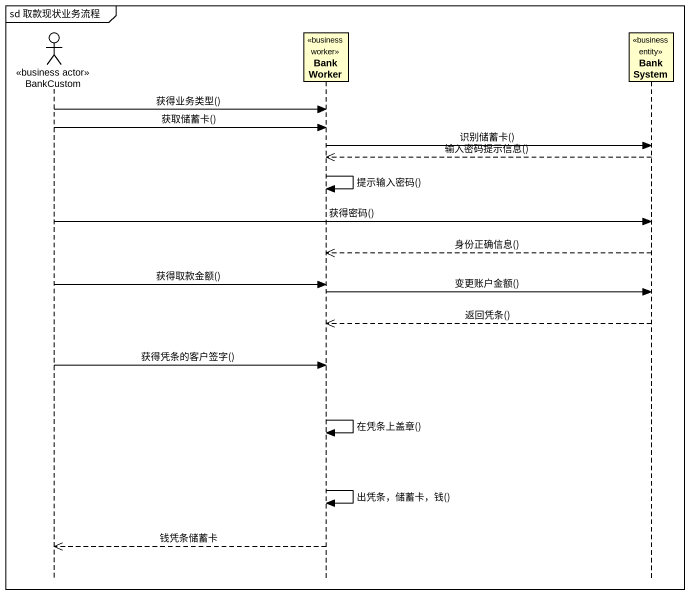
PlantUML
@startuml
mainframe sd 取款现状业务流程
hide footbox
actor BankCustom <<business actor>>
participant BankWorker <<business worker>>
participant BankSystem <<business entity>>

BankCustom -> BankWorker : 获得业务类型()
BankCustom -> BankWorker : 获取储蓄卡()
BankWorker -> BankSystem : 识别储蓄卡()
BankSystem -->> BankWorker : 输入密码提示信息()
BankWorker -> BankWorker : 提示输入密码()
BankCustom -> BankSystem : 获得密码()
BankSystem -->> BankWorker : 身份正确信息()
BankCustom -> BankWorker : 获得取款金额()
BankWorker -> BankSystem : 变更账户金额()
BankSystem -->> BankWorker : 返回凭条()
BankCustom -> BankWorker : 获得凭条的客户签字()
BankWorker -> BankWorker : 在凭条上盖章()
BankWorker -> BankWorker : 出凭条，储蓄卡，钱()
BankWorker -->> BankCustom : 钱凭条储蓄卡
@enduml
